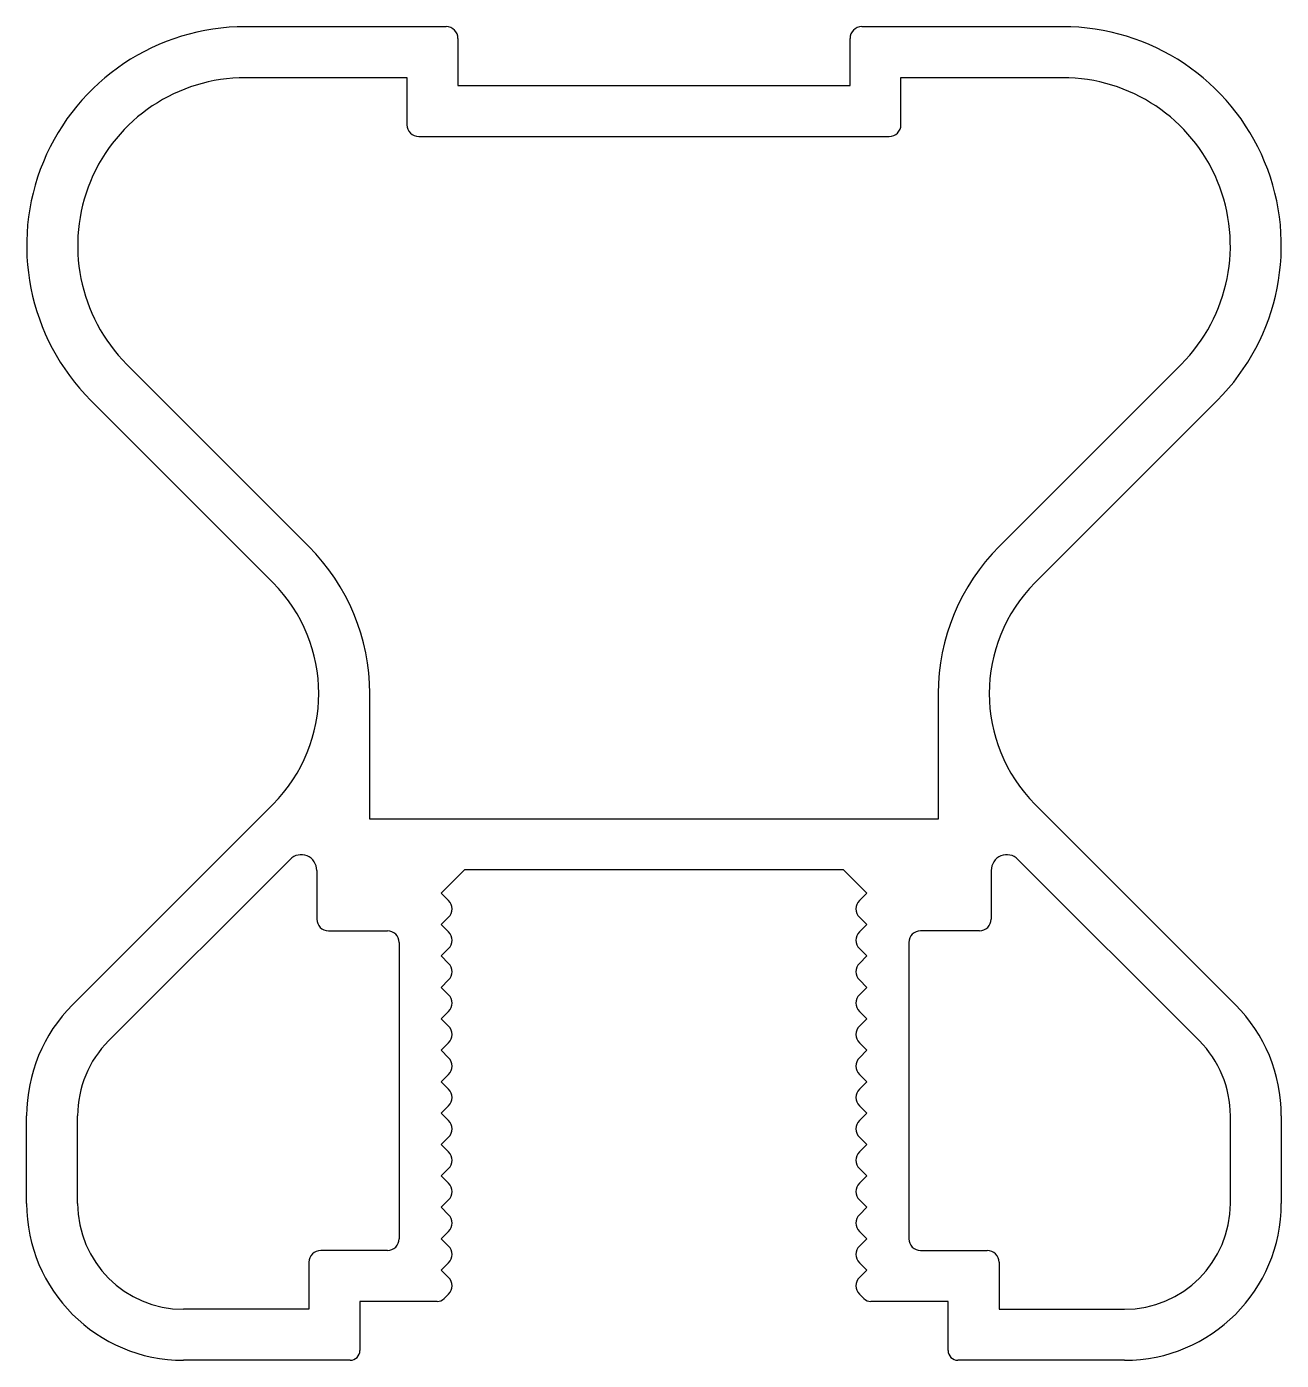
# Model space of a CAD drawing. Extents: x 893 to 925, y 828.5 to 862.5.
import ezdxf

# ---------------------------------------------------------------- set-up
doc = ezdxf.new("R2010")
doc.units = 0
doc.layers.get('0').update_dxf_attribs({"linetype": 'CONTINUOUS'})

msp = doc.modelspace()

# ---------------------------------------------------------------- linework, layer by layer
for p, q in [((898.591, 862.516), (903.709, 862.516)), ((914.309, 862.516), (919.428, 862.516)), ((904.009, 862.216), (904.009, 861.016)), ((914.009, 861.016), (914.009, 862.216)), ((898.591, 861.216), (902.709, 861.216)), ((902.709, 861.216), (902.709, 860.016)), ((904.009, 861.016), (914.009, 861.016)), ((915.309, 861.216), (919.428, 861.216)), ((915.309, 860.016), (915.309, 861.216)), ((903.009, 859.716), (915.009, 859.716)), ((900.207, 849.263), (895.563, 853.907)), ((922.455, 853.907), (917.812, 849.263)), ((899.288, 848.344), (894.644, 852.988)), ((923.375, 852.988), (918.731, 848.344)), ((901.759, 842.316), (901.759, 845.516)), ((916.259, 845.516), (916.259, 842.316)), ((894.181, 837.58), (899.288, 842.687)), ((918.731, 842.687), (923.838, 837.58)), ((916.259, 842.316), (901.759, 842.316)), ((895.1, 836.661), (899.727, 841.287)), ((922.919, 836.661), (918.292, 841.287)), ((900.409, 841.005), (900.409, 839.766)), ((904.175, 841.016), (903.584, 840.424)), ((913.843, 841.016), (904.175, 841.016)), ((914.435, 840.424), (913.843, 841.016)), ((917.609, 841.005), (917.609, 839.766)), ((903.584, 840.424), (903.772, 840.236)), ((914.247, 840.236), (914.435, 840.424)), ((903.772, 839.812), (903.584, 839.624)), ((914.435, 839.624), (914.247, 839.812)), ((900.709, 839.466), (902.209, 839.466)), ((903.584, 839.624), (903.772, 839.436)), ((914.247, 839.436), (914.435, 839.624)), ((917.309, 839.466), (915.809, 839.466)), ((902.509, 839.166), (902.509, 831.616)), ((915.509, 839.166), (915.509, 831.616)), ((903.772, 839.012), (903.584, 838.824)), ((903.584, 838.824), (903.772, 838.636)), ((914.435, 838.824), (914.247, 839.012)), ((914.247, 838.636), (914.435, 838.824)), ((903.772, 838.212), (903.584, 838.024)), ((914.435, 838.024), (914.247, 838.212)), ((903.584, 838.024), (903.772, 837.836)), ((914.247, 837.836), (914.435, 838.024)), ((903.772, 837.412), (903.584, 837.224)), ((903.584, 837.224), (903.772, 837.036)), ((914.435, 837.224), (914.247, 837.412)), ((914.247, 837.036), (914.435, 837.224)), ((903.772, 836.612), (903.58, 836.42)), ((903.58, 836.42), (903.772, 836.228)), ((914.439, 836.42), (914.247, 836.612)), ((914.247, 836.228), (914.439, 836.42)), ((903.772, 835.803), (903.584, 835.616)), ((914.435, 835.616), (914.247, 835.803)), ((903.584, 835.616), (903.772, 835.428)), ((914.247, 835.428), (914.435, 835.616)), ((893.009, 832.516), (893.009, 834.752)), ((894.309, 832.516), (894.309, 834.752)), ((903.772, 835.003), (903.584, 834.816)), ((903.584, 834.816), (903.772, 834.628)), ((914.435, 834.816), (914.247, 835.003)), ((914.247, 834.628), (914.435, 834.816)), ((923.709, 832.516), (923.709, 834.752)), ((925.009, 834.752), (925.009, 832.516)), ((903.772, 834.203), (903.584, 834.016)), ((914.435, 834.016), (914.247, 834.203)), ((903.584, 834.016), (903.772, 833.828)), ((914.247, 833.828), (914.435, 834.016)), ((903.772, 833.403), (903.584, 833.216)), ((914.435, 833.216), (914.247, 833.403)), ((903.584, 833.216), (903.772, 833.028)), ((914.247, 833.028), (914.435, 833.216)), ((903.772, 832.603), (903.584, 832.416)), ((903.584, 832.416), (903.772, 832.228)), ((914.435, 832.416), (914.247, 832.603)), ((914.247, 832.228), (914.435, 832.416)), ((903.772, 831.803), (903.584, 831.616)), ((914.435, 831.616), (914.247, 831.803)), ((902.209, 831.316), (900.509, 831.316)), ((903.584, 831.616), (903.772, 831.428)), ((914.247, 831.428), (914.435, 831.616)), ((915.809, 831.316), (917.509, 831.316)), ((900.209, 831.016), (900.209, 829.816)), ((903.772, 831.003), (903.584, 830.816)), ((914.435, 830.816), (914.247, 831.003)), ((917.809, 831.016), (917.809, 829.816)), ((903.584, 830.816), (903.772, 830.628)), ((914.247, 830.628), (914.435, 830.816)), ((901.509, 830.016), (901.509, 828.766)), ((903.48, 830.016), (901.509, 830.016)), ((903.772, 830.203), (903.657, 830.089)), ((914.362, 830.089), (914.247, 830.203)), ((916.509, 830.016), (914.539, 830.016)), ((916.509, 828.766), (916.509, 830.016)), ((900.209, 829.816), (897.009, 829.816)), ((917.809, 829.816), (921.009, 829.816)), ((901.259, 828.516), (897.009, 828.516)), ((921.009, 828.516), (916.759, 828.516))]:
    msp.add_line(p, q)
for centre, radius, start, end in [((898.591, 856.934), 5.581, 90, 225), ((903.709, 862.216), 0.3, 0, 90), ((914.309, 862.216), 0.3, 90, 180), ((919.428, 856.934), 5.581, 315, 90), ((898.591, 856.934), 4.281, 90, 225), ((919.428, 856.934), 4.281, 315, 90), ((903.009, 860.016), 0.3, 180, 270), ((915.009, 860.016), 0.3, 270, 0), ((896.459, 845.516), 5.3, 360, 45), ((921.559, 845.516), 5.3, 135, 180), ((896.459, 845.516), 4, 315, 45), ((921.559, 845.516), 4, 135, 225), ((900.009, 841.005), 0.4, 0, 135), ((918.009, 841.005), 0.4, 45, 180), ((903.559, 840.024), 0.3, 315, 45), ((914.459, 840.024), 0.3, 135, 225), ((900.709, 839.766), 0.3, 180, 270), ((902.209, 839.166), 0.3, 0, 90), ((915.809, 839.166), 0.3, 90, 180), ((917.309, 839.766), 0.3, 270, 0), ((903.559, 839.224), 0.3, 315, 45), ((914.459, 839.224), 0.3, 135, 225), ((903.559, 838.424), 0.3, 315, 45), ((914.459, 838.424), 0.3, 135, 225), ((903.559, 837.624), 0.3, 315, 45), ((914.459, 837.624), 0.3, 135, 225), ((897.009, 834.752), 4, 135, 180), ((921.009, 834.752), 4, 0, 45), ((903.559, 836.824), 0.3, 315, 45), ((914.459, 836.824), 0.3, 135, 225), ((897.009, 834.752), 2.7, 135, 180), ((921.009, 834.752), 2.7, 0, 45), ((903.559, 836.016), 0.3, 315, 45), ((914.459, 836.016), 0.3, 135, 225), ((903.559, 835.216), 0.3, 315, 45), ((914.459, 835.216), 0.3, 135, 225), ((903.559, 834.416), 0.3, 315, 45), ((914.459, 834.416), 0.3, 135, 225), ((903.559, 833.616), 0.3, 315, 45), ((914.459, 833.616), 0.3, 135, 225), ((903.559, 832.816), 0.3, 315, 45), ((914.459, 832.816), 0.3, 135, 225), ((897.009, 832.516), 4, 180, 270), ((897.009, 832.516), 2.7, 180, 270), ((921.009, 832.516), 2.7, 270, 0), ((921.009, 832.516), 4, 270, 0), ((903.559, 832.016), 0.3, 315, 45), ((914.459, 832.016), 0.3, 135, 225), ((900.509, 831.016), 0.3, 90, 180), ((902.209, 831.616), 0.3, 270, 0), ((903.559, 831.216), 0.3, 315, 45), ((914.459, 831.216), 0.3, 135, 225), ((915.809, 831.616), 0.3, 180, 270), ((917.509, 831.016), 0.3, 0, 90), ((903.559, 830.416), 0.3, 315, 45), ((914.459, 830.416), 0.3, 135, 225), ((903.48, 830.266), 0.25, 270, 315), ((914.539, 830.266), 0.25, 225, 270), ((901.259, 828.766), 0.25, 270, 0), ((916.759, 828.766), 0.25, 180, 270)]:
    msp.add_arc(centre, radius, start, end)

doc.saveas('drawing.dxf')
